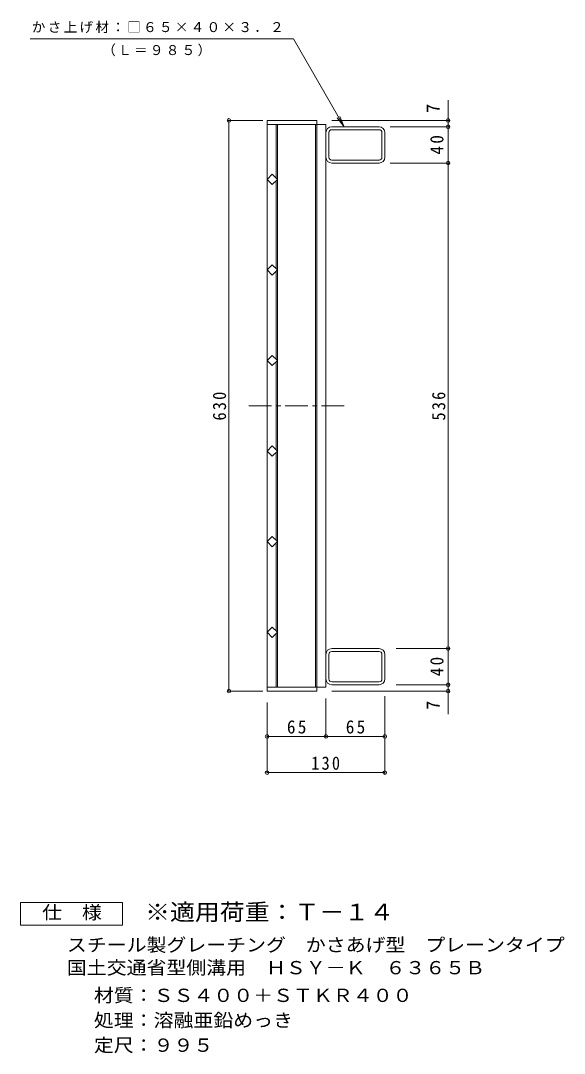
# Model space of a CAD drawing. Units: millimetres, scale not verified. Extents: x -782 to 851, y -688 to 674.
# Drawn here: x 251 to 851, y -506 to 634 of the extents above; entities that cross this region are included whole.
import ezdxf
from ezdxf.enums import TextEntityAlignment as Align

# ---------------------------------------------------------------- set-up
doc = ezdxf.new("R2010")
doc.units = ezdxf.units.MM
doc.header["$LTSCALE"] = 5
doc.header["$PDMODE"] = 32
doc.header["$PDSIZE"] = 4
doc.linetypes.add('CHAIN1', pattern=[8, 5, -1, 1, -1])
for name, color, linetype, lineweight in [('B-1', 2, 'Continuous', 9), ('B-2', 3, 'Continuous', 9), ('B-4', 7, 'Continuous', 9), ('B-5', 7, 'Continuous', 9), ('F-4_F-4ﾚｲﾔ', 2, 'Continuous', 9)]:
    doc.layers.add(name, color=color, linetype=linetype, lineweight=lineweight)
doc.layers.add('F-5_F-5ﾚｲﾔ', color=2, linetype='Continuous')
doc.styles.add('ＭＳ ゴシック', font='')
doc.styles.get('ＭＳ ゴシック').set_extended_font_data('MS Gothic')

msp = doc.modelspace()

# ---------------------------------------------------------------- linework, layer by layer
at = {"layer": 'B-1'}
for p, q in [((646.613, 516.419), (594.413, 516.419)), ((646.613, 513.219), (594.413, 513.219)), ((588.013, 510.019), (588.013, 482.819)), ((591.213, 482.819), (591.213, 510.019)), ((649.813, 482.819), (649.813, 510.019)), ((653.013, 482.819), (653.013, 510.019)), ((594.413, 479.619), (646.613, 479.619)), ((646.613, 476.419), (594.413, 476.419)), ((588.013, -65.98), (588.013, -93.18)), ((591.213, -65.98), (591.213, -93.18)), ((646.613, -59.58), (594.413, -59.58)), ((594.413, -62.78), (646.613, -62.78)), ((649.813, -65.98), (649.813, -93.18)), ((653.013, -65.98), (653.013, -93.18)), ((646.613, -96.38), (594.413, -96.38)), ((646.613, -99.58), (594.413, -99.58))]:
    msp.add_line(p, q, dxfattribs=at)
for centre, radius, start, end in [((594.413, 510.019), 6.4, 90, 180), ((594.413, 510.019), 3.2, 90, 180), ((646.613, 510.019), 6.4, 0, 90), ((646.613, 510.019), 3.2, 0, 90), ((594.413, 482.819), 6.4, 180, 270), ((594.413, 482.819), 3.2, 180, 270), ((646.613, 482.819), 6.4, 270, 0), ((646.613, 482.819), 3.2, 270, 0), ((594.413, -65.98), 6.4, 90, 180), ((594.413, -65.98), 3.2, 90, 180), ((646.613, -65.98), 6.4, 0, 90), ((646.613, -65.98), 3.2, 0, 90), ((594.413, -93.18), 6.4, 180, 270), ((594.413, -93.18), 3.2, 180, 270), ((646.613, -93.18), 3.2, 270, 0), ((646.613, -93.18), 6.4, 270, 0)]:
    msp.add_arc(centre, radius, start, end, dxfattribs=at)
at = {"layer": 'B-2'}
for p, q in [((523.013, 523.419), (578.013, 523.419)), ((523.013, 523.419), (523.013, -106.581)), ((523.013, 518.919), (588.013, 518.919)), ((533.013, 518.919), (533.013, 459.733)), ((534.513, 518.919), (534.513, -102.081)), ((576.513, 518.919), (576.513, -102.081)), ((578.013, 523.419), (578.013, -106.581)), ((588.013, 518.919), (588.013, -102.081)), ((533.013, 457.106), (533.013, 359.733)), ((533.013, 357.106), (533.013, 259.733)), ((533.013, 159.733), (533.013, 257.105)), ((533.013, 59.733), (533.013, 157.105)), ((533.013, -40.267), (533.013, 57.105)), ((533.013, -102.081), (533.013, -42.895)), ((523.013, -102.081), (588.013, -102.081)), ((523.013, -106.581), (578.013, -106.581))]:
    msp.add_line(p, q, dxfattribs=at)
at = {"layer": 'B-2', "linetype": 'CHAIN1'}
msp.add_line((502.992, 208.419), (609.371, 208.419), dxfattribs=at)
at = {"layer": 'B-2'}
for points in [[(534.327, 458.42), (528.67, 452.763), (523.013, 458.42), (528.67, 464.077)], [(534.327, 358.42), (528.67, 352.763), (523.013, 358.42), (528.67, 364.077)], [(534.327, -41.581), (528.67, -35.924), (523.013, -41.581), (528.67, -47.238)]]:
    msp.add_lwpolyline(points, close=True, dxfattribs=at)
for points in [[(523.013, 258.42), (528.67, 264.076), (534.327, 258.42)], [(523.013, 258.418), (528.67, 252.762), (534.327, 258.418)], [(523.013, 158.42), (528.67, 164.076), (534.327, 158.42)], [(523.013, 158.418), (528.67, 152.762), (534.327, 158.418)], [(523.013, 58.42), (528.67, 64.076), (534.327, 58.42)], [(523.013, 58.418), (528.67, 52.761), (534.327, 58.418)]]:
    msp.add_lwpolyline(points, dxfattribs=at)
at = {"layer": 'B-4'}
for p, q in [((723.013, -131.957), (723.013, 545.692)), ((518.355, 523.419), (479.356, 523.419)), ((480.855, -106.58), (480.855, 523.419)), ((594.513, 523.419), (724.513, 523.419)), ((659.113, 516.419), (724.513, 516.419)), ((659.113, 476.419), (724.513, 476.419)), ((665.513, -59.58), (724.513, -59.58)), ((665.513, -99.58), (724.513, -99.58)), ((518.355, -106.58), (479.356, -106.58)), ((594.513, -106.58), (724.513, -106.58)), ((653.013, -112.08), (653.013, -198.08)), ((523.013, -119.08), (523.013, -196.58)), ((588.013, -114.58), (588.013, -158.08)), ((523.013, -156.58), (653.013, -156.58)), ((523.013, -196.58), (653.013, -196.58))]:
    msp.add_line(p, q, dxfattribs=at)
for p in [(480.855, 523.419), (723.013, 523.419), (723.013, 516.419), (723.013, 476.419), (723.013, -59.58), (723.013, -99.58), (480.855, -106.58), (723.013, -106.58), (523.013, -156.58), (588.013, -156.58), (653.013, -156.58), (523.013, -196.58), (653.013, -196.58)]:
    msp.add_point(p, dxfattribs=at)
at = {"layer": 'B-5'}
for p, q in [((261.348, 613.419), (552.01, 613.419)), ((608.013, 516.419), (552.01, 613.419)), ((608.013, 516.419), (600.404, 526.336)), ((608.013, 516.419), (603.23, 527.968))]:
    msp.add_line(p, q, dxfattribs=at)
at = {"layer": 'F-4_F-4ﾚｲﾔ'}
msp.add_lwpolyline([(250.757, -365.121), (250.757, -340.12), (363.257, -340.12), (363.257, -365.121)], close=True, dxfattribs=at)

# ---------------------------------------------------------------- texts
at = {"layer": 'B-4', "color": 2, "style": 'ＭＳ ゴシック'}
for p in [(718.013, 531.785), (718.013, -127.176)]:
    msp.add_text('7', height=14.66, rotation=90, dxfattribs=at).set_placement(p, align=Align.BOTTOM_LEFT)
at = {"layer": 'B-4', "color": 2, "char_height": 14.66, "attachment_point": 7, "rotation": 90, "style": 'ＭＳ ゴシック'}
for s, insert in [('\\T1.27;\\W0.95;40', (718.013, 485.794)), ('\\T1.27;\\W0.9;630', (477.855, 192.169)), ('\\T1.27;\\W0.9;536', (720.013, 192.169)), ('\\T1.27;\\W0.95;40', (718.013, -90.205))]:
    msp.add_mtext(s, dxfattribs=dict(at, insert=insert))
at = {"layer": 'B-4', "color": 2, "char_height": 14.66, "attachment_point": 7, "style": 'ＭＳ ゴシック'}
for s, insert in [('\\T1.27;\\W0.95;65', (544.888, -153.58)), ('\\T1.27;\\W0.95;65', (609.888, -153.58)), ('\\T1.27;\\W0.9;130', (571.763, -193.58))]:
    msp.add_mtext(s, dxfattribs=dict(at, insert=insert))
at = {"layer": 'B-5', "char_height": 11, "attachment_point": 7, "style": 'ＭＳ ゴシック'}
for s, insert in [('\\T1.17;かさ上げ材：□６５×４０×３．２', (263.115, 619.819)), ('\\T1.17;（Ｌ＝９８５）', (340.859, 594.199))]:
    msp.add_mtext(s, dxfattribs=dict(at, insert=insert))
at = {"layer": 'F-4_F-4ﾚｲﾔ', "style": 'ＭＳ ゴシック', "width": 1.1}
for s, p in [('仕\u3000様', (274.507, -362.621)), ('スチール製グレーチング\u3000かさあげ型\u3000プレーンタイプ', (301.801, -398.461)), ('国土交通省型側溝用\u3000ＨＳＹ－Ｋ\u3000６３６５Ｂ', (301.801, -423.605)), ('材質：ＳＳ４００＋ＳＴＫＲ４００', (331.658, -454.166)), ('処理：溶融亜鉛めっき', (331.658, -481.667)), ('定尺：９９５', (331.658, -509.167))]:
    msp.add_text(s, height=14.66, dxfattribs=at).set_placement(p, align=Align.BOTTOM_LEFT)
at = {"layer": 'F-5_F-5ﾚｲﾔ', "color": 3, "style": 'ＭＳ ゴシック', "width": 1.1}
msp.add_text('※適用荷重：Ｔ－１４', height=18.33, dxfattribs=at).set_placement((388.257, -365.121), align=Align.BOTTOM_LEFT)

doc.saveas('drawing.dxf')
